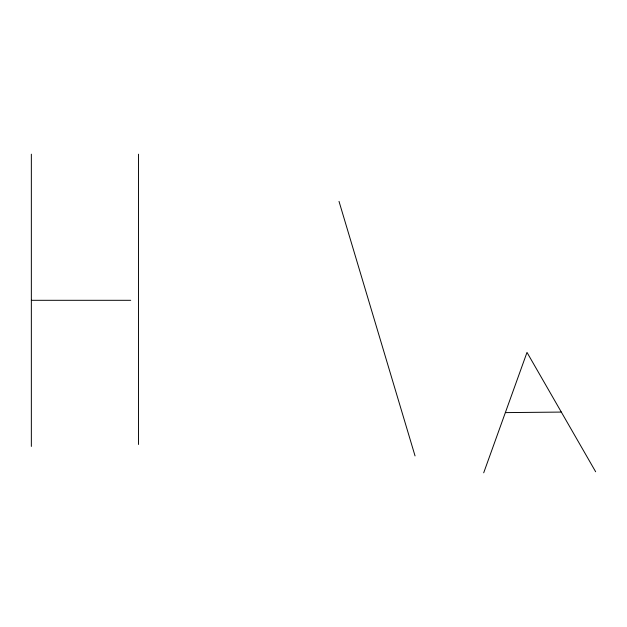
<?xml version="1.0" encoding="UTF-8"?>
<svg xmlns="http://www.w3.org/2000/svg" width="627" height="627" viewBox="0 0 627 627"><rect width="100%" height="100%" fill="white"/><g stroke="black" fill="none" stroke-linecap="round" stroke-linejoin="round"><path stroke-width="0.94" d="M483.699 472.813L527.001 352.413L595.65 471.755M505.354 412.613L561.33 412.08M31.35 300.309L130.714 300.309M339.011 201.385L415.05 455.915M138.504 154.187L138.504 444.48M31.35 154.187L31.35 446.432"/></g></svg>
